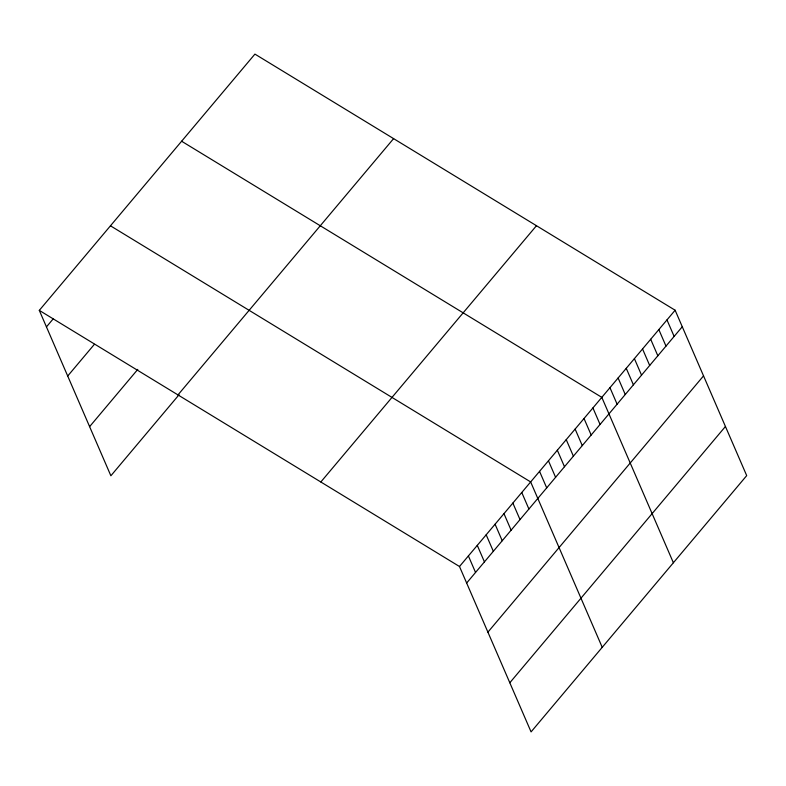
<?xml version="1.0" encoding="UTF-8"?>
<svg xmlns="http://www.w3.org/2000/svg" width="786" height="786" viewBox="0 0 786 786"><rect width="100%" height="100%" fill="white"/><g stroke="black" fill="none" stroke-linecap="round" stroke-linejoin="round"><path stroke-width="1.18" d="M39.3 310.382L254.929 54.106L675.125 310.224L746.7 475.618L531.071 731.894L459.496 566.51L39.3 310.382L110.875 475.776L179.061 394.729M46.443 326.897L53.114 318.969M67.704 376.022L94.389 344.317M89.614 426.641L137.786 369.381M177.97 394.906L393.599 138.621M320.835 481.985L536.465 225.71M459.496 566.51L675.125 310.224M466.648 583.025L682.277 326.74M487.91 632.15L703.539 375.865M509.809 682.769L725.439 426.484M181.615 141.234L601.811 397.362L673.386 562.756M110.462 225.808L530.658 481.936L602.223 647.32M666.98 319.912L674.133 336.418M658.835 329.589L665.988 346.105M650.69 339.267L657.833 355.783M642.545 348.955L649.688 365.47M634.4 358.632L641.543 375.148M626.255 368.32L633.398 384.835M618.11 377.997L625.253 394.513M609.965 387.685L617.108 404.191M592.919 407.934L600.062 424.45M584.027 418.506L591.17 435.022M575.126 429.077L582.279 445.593M566.234 439.649L573.387 456.165M557.343 450.221L564.486 466.737M548.451 460.793L555.594 477.308M539.55 471.364L546.702 487.88M521.766 492.508L528.909 509.023M512.865 503.079L520.018 519.595M503.973 513.651L511.116 530.167M495.082 524.223L502.225 540.739M486.18 534.794L493.333 551.31M477.289 545.366L484.431 561.882M468.397 555.938L475.54 572.454"/></g></svg>
